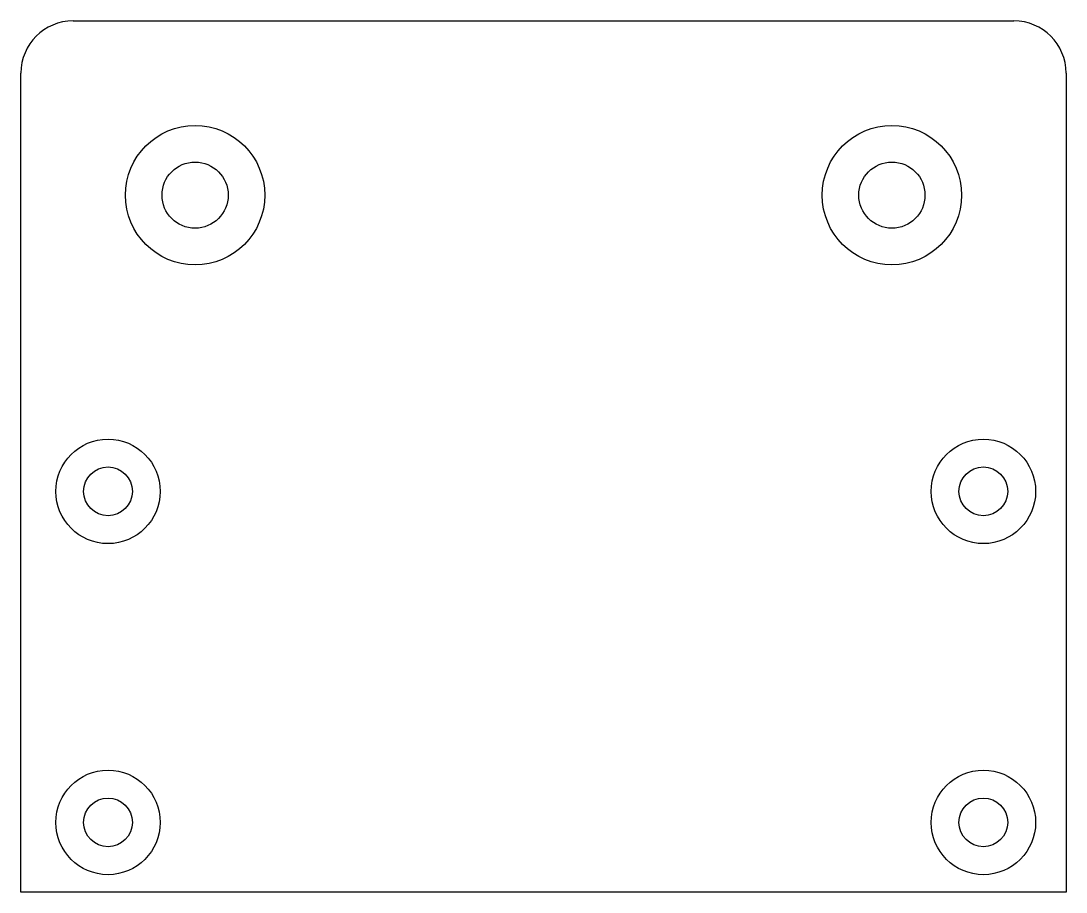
# Model space of a CAD drawing. Header units: millimetres. Extents: x -30 to 30, y -25 to 25.
import ezdxf

# ---------------------------------------------------------------- set-up
doc = ezdxf.new("R2010")
doc.units = ezdxf.units.MM

msp = doc.modelspace()

# ---------------------------------------------------------------- linework, layer by layer
at = {"color": 7, "linetype": 'Continuous', "lineweight": 25}
for p, q in [((-27, 25), (27, 25)), ((-30, -25), (-30, 22)), ((30, 22), (30, -25)), ((30, -25), (-30, -25))]:
    msp.add_line(p, q, dxfattribs=at)
for centre, radius in [((-20, 15), 4), ((20, 15), 4), ((-20, 15), 1.9), ((20, 15), 1.9), ((-25, -2), 3), ((25.25, -2), 3), ((-25, -2), 1.4), ((25.25, -2), 1.4), ((-25, -21), 3), ((25.25, -21), 3), ((-25, -21), 1.4), ((25.25, -21), 1.4)]:
    msp.add_circle(centre, radius, dxfattribs=at)
for centre, start, end in [((-27, 22), 90, 180), ((27, 22), 0, 90)]:
    msp.add_arc(centre, 3, start, end, dxfattribs=at)

doc.saveas('drawing.dxf')
